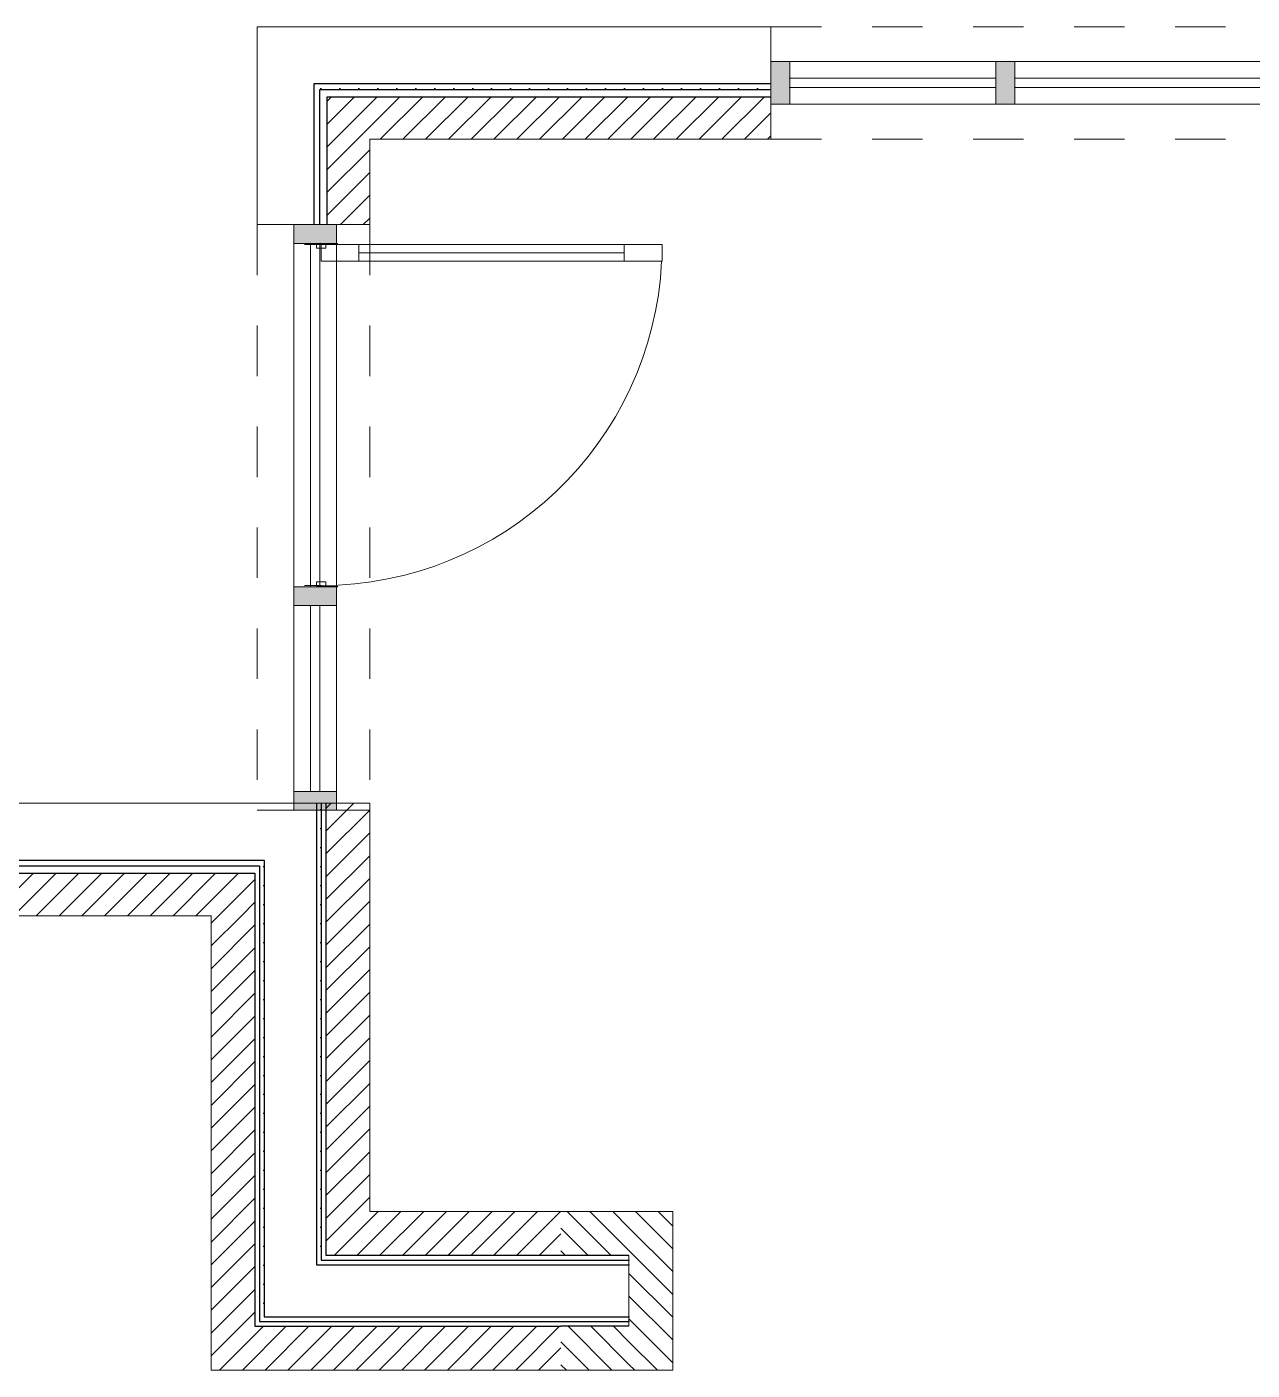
# Model space of a CAD drawing. Extents: x -485 to 726, y -1629 to -765.
# Drawn here: x -155.3 to -25.9, y -1628.6 to -1486.8 of the extents above; entities that cross this region are included whole.
import ezdxf

# ---------------------------------------------------------------- set-up
doc = ezdxf.new("R2010")
doc.units = 0
doc.header["$MEASUREMENT"] = 0
doc.linetypes.add('Dashed', pattern=[10.666667, 5.333333, -5.333333])
doc.linetypes.add('Wipeout_Contour', pattern=[39.370079, 0, -39.370079])
for name, color, linetype in [('A-WALL-EXTR', 7, 'Continuous'), ('ArchiCAD Doors', 7, 'Continuous'), ('ArchiCAD Windows', 7, 'Continuous')]:
    doc.layers.add(name, color=color, linetype=linetype)
for name, color, linetype, lineweight in [('A-WALL-EXTR_Pen_No__1', 7, 'Continuous', 13), ('A-WALL-EXTR_Pen_No__11', 7, 'Continuous', 5), ('A-WALL-EXTR_Pen_No__12', 7, 'Continuous', 13), ('ArchiCAD Doors_Pen_No__3', 7, 'Continuous', 18), ('ArchiCAD Doors_Pen_No__6', 7, 'Continuous', 9), ('ArchiCAD Windows_Pen_No__3', 7, 'Continuous', 18)]:
    doc.layers.add(name, color=color, linetype=linetype, lineweight=lineweight)
doc.layers.add('A-WALL-EXTR_Pen_No__2', color=7, linetype='Continuous', lineweight=25, true_color=0x747474)
doc.layers.add('ArchiCAD Doors_Pen_No__8', color=7, linetype='Continuous', lineweight=20, true_color=0x42bda7)
pattern_1 = [(45, (0, 0), (-1.2026383, 1.2026383), [])]
pattern_2 = [(45, (0, 0), (-1.0021986, 1.0021986), [0, -1.4173228])]

# ---------------------------------------------------------------- blocks, each defined once
blk = doc.blocks.new('Wall_4', base_point=(-135.86, -1580.64))
at = {"layer": 'A-WALL-EXTR_Pen_No__2', "linetype": 'Continuous'}
h = blk.add_hatch(dxfattribs=at)
h.set_pattern_fill('06___Ext__Sheathing_Bldg_84', color=256, style=0, pattern_type=2)
h.set_pattern_definition(pattern_2)
h.paths.add_polyline_path([(-124.24, -1568.76), (-124.74, -1568.76), (-124.74, -1572.75), (-124.24, -1572.4)], flags=0)
h = blk.add_hatch(dxfattribs=at)
h.set_pattern_fill('04___Brick_Face', color=256, style=0, pattern_type=2)
h.set_pattern_definition(pattern_1)
h.paths.add_polyline_path([(-119.11, -1568.76), (-123.74, -1568.76), (-123.74, -1572.04)], flags=0)
h = blk.add_hatch(dxfattribs=at)
h.set_pattern_fill('06___Ext__Sheathing_Bldg_84', color=256, style=0, pattern_type=2)
h.set_pattern_definition(pattern_2)
h.paths.add_polyline_path([(-130.74, -1574.76), (-194.46, -1574.76), (-194.46, -1575.39), (-130.74, -1575.39)], flags=0)
h = blk.add_hatch(dxfattribs=at)
h.set_pattern_fill('06___Ext__Sheathing_Bldg_84', color=256, style=0, pattern_type=2)
h.set_pattern_definition(pattern_2)
h.paths.add_polyline_path([(-130.24, -1574.76), (-130.74, -1574.76), (-130.74, -1575.39), (-130.24, -1575.39)], flags=0)
h = blk.add_hatch(dxfattribs=at)
h.set_pattern_fill('04___Brick_Face', color=256, style=0, pattern_type=2)
h.set_pattern_definition(pattern_1)
h.paths.add_polyline_path([(-194.46, -1580.64), (-135.86, -1580.64), (-135.86, -1576.14), (-194.46, -1576.14)], flags=0)
h = blk.add_hatch(dxfattribs=at)
h.set_pattern_fill('04___Brick_Face', color=256, style=0, pattern_type=2)
h.set_pattern_definition(pattern_1)
h.paths.add_polyline_path([(-131.24, -1576.14), (-135.86, -1576.14), (-135.86, -1580.64), (-131.24, -1577.36)], flags=0)
h = blk.add_hatch(dxfattribs=at)
h.set_pattern_fill('06___Ext__Sheathing_Bldg_84', color=256, style=0, pattern_type=2)
h.set_pattern_definition(pattern_2)
h.paths.add_polyline_path([(-130.24, -1575.39), (-130.74, -1575.39), (-130.74, -1576.14), (-130.24, -1576.14)], flags=0)
h = blk.add_hatch(dxfattribs=at)
h.set_pattern_fill('06___Ext__Sheathing_Bldg_84', color=256, style=0, pattern_type=2)
h.set_pattern_definition(pattern_2)
h.paths.add_polyline_path([(-130.24, -1576.14), (-130.74, -1576.14), (-130.74, -1577), (-130.24, -1576.65)], flags=0)
at = {"layer": 'A-WALL-EXTR_Pen_No__1', "linetype": 'Continuous'}
for p, q in [((-124.74, -1568.76), (-194.46, -1568.76)), ((-124.24, -1568.76), (-124.74, -1568.76)), ((-123.74, -1568.76), (-124.24, -1568.76)), ((-119.11, -1568.76), (-123.74, -1568.76)), ((-194.46, -1580.64), (-135.86, -1580.64))]:
    blk.add_line(p, q, dxfattribs=at)
at = {"layer": 'A-WALL-EXTR_Pen_No__2', "linetype": 'Continuous'}
for p, q in [((-124.74, -1568.76), (-124.74, -1572.75)), ((-124.24, -1568.76), (-124.24, -1572.4)), ((-123.74, -1568.76), (-123.74, -1572.04)), ((-194.46, -1574.76), (-130.24, -1574.76)), ((-130.24, -1574.76), (-130.24, -1575.39)), ((-194.46, -1575.39), (-130.74, -1575.39)), ((-194.46, -1576.14), (-131.24, -1576.14)), ((-131.24, -1576.14), (-131.24, -1577.36)), ((-130.74, -1575.39), (-130.74, -1576.14)), ((-130.74, -1576.14), (-130.74, -1577)), ((-130.24, -1575.39), (-130.24, -1576.14)), ((-130.24, -1576.14), (-130.24, -1576.65))]:
    blk.add_line(p, q, dxfattribs=at)
blk = doc.blocks.new('Wall_32', base_point=(-135.86, -1580.64))
at = {"layer": 'A-WALL-EXTR_Pen_No__2', "linetype": 'Continuous'}
h = blk.add_hatch(dxfattribs=at)
h.set_pattern_fill('04___Brick_Face', color=256, style=0, pattern_type=2)
h.set_pattern_definition(pattern_1)
h.paths.add_polyline_path([(-123.74, -1572.04), (-123.74, -1616.51), (-119.11, -1611.89), (-119.11, -1568.76)], flags=0)
h = blk.add_hatch(dxfattribs=at)
h.set_pattern_fill('06___Ext__Sheathing_Bldg_84', color=256, style=0, pattern_type=2)
h.set_pattern_definition(pattern_2)
h.paths.add_polyline_path([(-124.74, -1572.75), (-124.74, -1617.51), (-124.24, -1617.01), (-124.24, -1572.4)], flags=0)
h = blk.add_hatch(dxfattribs=at)
h.set_pattern_fill('04___Brick_Face', color=256, style=0, pattern_type=2)
h.set_pattern_definition(pattern_1)
h.paths.add_polyline_path([(-131.24, -1580.64), (-131.24, -1577.36), (-135.86, -1580.64)], flags=0)
h = blk.add_hatch(dxfattribs=at)
h.set_pattern_fill('06___Ext__Sheathing_Bldg_84', color=256, style=0, pattern_type=2)
h.set_pattern_definition(pattern_2)
h.paths.add_polyline_path([(-130.74, -1577), (-130.74, -1623.51), (-130.24, -1623.01), (-130.24, -1576.65)], flags=0)
h = blk.add_hatch(dxfattribs=at)
h.set_pattern_fill('04___Brick_Face', color=256, style=0, pattern_type=2)
h.set_pattern_definition(pattern_1)
h.paths.add_polyline_path([(-135.86, -1580.64), (-135.86, -1628.64), (-131.24, -1624.01), (-131.24, -1580.64)], flags=0)
at = {"layer": 'A-WALL-EXTR_Pen_No__1', "linetype": 'Continuous'}
for p, q in [((-119.11, -1611.89), (-119.11, -1568.76)), ((-135.86, -1580.64), (-135.86, -1628.64))]:
    blk.add_line(p, q, dxfattribs=at)
at = {"layer": 'A-WALL-EXTR_Pen_No__2', "linetype": 'Continuous'}
for p, q in [((-124.74, -1572.75), (-124.74, -1617.51)), ((-124.24, -1572.4), (-124.24, -1617.01)), ((-123.74, -1572.04), (-123.74, -1616.51)), ((-131.24, -1577.36), (-131.24, -1624.01)), ((-130.74, -1577), (-130.74, -1623.51)), ((-130.24, -1576.65), (-130.24, -1623.01))]:
    blk.add_line(p, q, dxfattribs=at)
blk = doc.blocks.new('Wrapped End 15_2')
at = {"layer": 'A-WALL-EXTR_Pen_No__2', "linetype": 'Continuous'}
h = blk.add_hatch(dxfattribs=at)
h.set_pattern_fill('04___Brick_Face', color=256, style=0, pattern_type=2)
h.set_pattern_definition(pattern_1)
h.paths.add_polyline_path([(0, -4.62), (16.75, -4.62), (16.75, 0), (0, 0)], flags=0)
h = blk.add_hatch(dxfattribs=at)
h.set_pattern_fill('04___Brick_Face', color=256, style=0, pattern_type=2)
h.set_pattern_definition(pattern_1)
h.paths.add_polyline_path([(0, -11.81), (4.63, -11.81), (4.63, -4.62), (0, -4.62)], flags=0)
h = blk.add_hatch(dxfattribs=at)
h.set_pattern_fill('04___Brick_Face', color=256, style=0, pattern_type=2)
h.set_pattern_definition(pattern_1)
h.paths.add_polyline_path([(12.12, -11.81), (16.75, -11.81), (16.75, -4.62), (12.12, -4.62)], flags=0)
at = {"layer": 'A-WALL-EXTR_Pen_No__1', "linetype": 'Continuous'}
for p, q in [((16.75, 0), (0, 0)), ((0, 0), (0, -4.62)), ((16.75, 0), (0, 0)), ((0, 0), (0, -4.62)), ((16.75, 0), (16.75, -4.62)), ((16.75, 0), (16.75, -4.62)), ((0, -4.62), (0, -11.81)), ((0, -4.62), (0, -11.81)), ((5.13, -4.62), (4.63, -4.62)), ((5.63, -4.62), (5.13, -4.62)), ((11.12, -4.62), (5.63, -4.62)), ((11.62, -4.62), (11.12, -4.62)), ((12.12, -4.62), (11.62, -4.62)), ((16.75, -4.62), (16.75, -11.81)), ((16.75, -4.62), (16.75, -11.81))]:
    blk.add_line(p, q, dxfattribs=at)
at = {"layer": 'A-WALL-EXTR_Pen_No__2', "linetype": 'Continuous'}
for p, q in [((4.63, -4.62), (4.63, -11.81)), ((4.63, -4.62), (4.63, -11.81)), ((12.12, -4.62), (12.12, -11.81)), ((12.12, -4.62), (12.12, -11.81))]:
    blk.add_line(p, q, dxfattribs=at)
for p in [(5.13, -4.62), (5.63, -4.62), (11.12, -4.62), (11.62, -4.62)]:
    blk.add_point(p, dxfattribs=at)
blk = doc.blocks.new('Wall_35', base_point=(-87.11, -1628.64))
at = {"layer": 'A-WALL-EXTR_Pen_No__2', "linetype": 'Continuous'}
h = blk.add_hatch(dxfattribs=at)
h.set_pattern_fill('04___Brick_Face', color=256, style=0, pattern_type=2)
h.set_pattern_definition(pattern_1)
h.paths.add_polyline_path([(-119.11, -1611.89), (-123.74, -1616.51), (-98.92, -1616.51), (-98.92, -1611.89)], flags=0)
h = blk.add_hatch(dxfattribs=at)
h.set_pattern_fill('06___Ext__Sheathing_Bldg_84', color=256, style=0, pattern_type=2)
h.set_pattern_definition(pattern_2)
h.paths.add_polyline_path([(-124.24, -1617.01), (-124.74, -1617.51), (-91.74, -1617.51), (-91.74, -1617.01)], flags=0)
h = blk.add_hatch(dxfattribs=at)
h.set_pattern_fill('06___Ext__Sheathing_Bldg_84', color=256, style=0, pattern_type=2)
h.set_pattern_definition(pattern_2)
h.paths.add_polyline_path([(-130.24, -1623.01), (-130.74, -1623.51), (-91.74, -1623.51), (-91.74, -1623.01)], flags=0)
h = blk.add_hatch(dxfattribs=at)
h.set_pattern_fill('04___Brick_Face', color=256, style=0, pattern_type=2)
h.set_pattern_definition(pattern_1)
h.paths.add_polyline_path([(-131.24, -1624.01), (-135.86, -1628.64), (-98.92, -1628.64), (-98.92, -1624.01)], flags=0)
at = {"layer": 'A-WALL-EXTR_Pen_No__1', "linetype": 'Continuous'}
for p, q in [((-98.92, -1611.89), (-119.11, -1611.89)), ((-135.86, -1628.64), (-98.92, -1628.64))]:
    blk.add_line(p, q, dxfattribs=at)
at = {"layer": 'A-WALL-EXTR_Pen_No__2', "linetype": 'Continuous'}
for p, q in [((-124.24, -1617.01), (-91.74, -1617.01)), ((-123.74, -1616.51), (-98.92, -1616.51)), ((-124.74, -1617.51), (-91.74, -1617.51)), ((-130.24, -1623.01), (-91.74, -1623.01)), ((-131.24, -1624.01), (-98.92, -1624.01)), ((-130.74, -1623.51), (-91.74, -1623.51))]:
    blk.add_line(p, q, dxfattribs=at)
at = {"layer": 'A-WALL-EXTR', "color": 178, "linetype": 'Continuous', "lineweight": 20, "true_color": 0x030000, "zscale": 39.37007874015748, "rotation": -90.00000000000001}
blk.add_blockref('Wrapped End 15_2', (-87.11, -1611.89), dxfattribs=at)
blk = doc.blocks.new('W Arch Opening 15_7')
at = {"layer": 'ArchiCAD Windows_Pen_No__3', "linetype": 'Dashed'}
for p, q in [((-71.875, 0), (71.875, 0)), ((-71.875, -11.875), (71.875, -11.875))]:
    blk.add_line(p, q, dxfattribs=at)
blk = doc.blocks.new('Wall_36', base_point=(-119.11, -1498.64))
at = {"layer": 'A-WALL-EXTR_Pen_No__2', "linetype": 'Continuous'}
h = blk.add_hatch(dxfattribs=at)
h.set_pattern_fill('06___Ext__Sheathing_Bldg_84', color=256, style=0, pattern_type=2)
h.set_pattern_definition(pattern_2)
h.paths.add_polyline_path([(-124.99, -1492.76), (-124.36, -1493.39), (-76.74, -1493.39), (-76.74, -1492.76)], flags=0)
h = blk.add_hatch(dxfattribs=at)
h.set_pattern_fill('06___Ext__Sheathing_Bldg_84', color=256, style=0, pattern_type=2)
h.set_pattern_definition(pattern_2)
h.paths.add_polyline_path([(115.26, -1492.76), (67.01, -1492.76), (67.01, -1493.39), (114.63, -1493.39)], flags=0)
h = blk.add_hatch(dxfattribs=at)
h.set_pattern_fill('04___Brick_Face', color=256, style=0, pattern_type=2)
h.set_pattern_definition(pattern_1)
h.paths.add_polyline_path([(-123.61, -1494.14), (-119.11, -1498.64), (-76.74, -1498.64), (-76.74, -1494.14)], flags=0)
h = blk.add_hatch(dxfattribs=at)
h.set_pattern_fill('04___Brick_Face', color=256, style=0, pattern_type=2)
h.set_pattern_definition(pattern_1)
h.paths.add_polyline_path([(67.01, -1494.14), (67.01, -1498.64), (109.38, -1498.64), (113.88, -1494.14)], flags=0)
at = {"layer": 'A-WALL-EXTR_Pen_No__1', "linetype": 'Continuous'}
for p, q in [((-76.74, -1486.76), (-130.99, -1486.76)), ((-76.74, -1492.76), (-76.74, -1486.76)), ((67.01, -1492.76), (67.01, -1486.76)), ((121.26, -1486.76), (67.01, -1486.76)), ((-76.74, -1493.39), (-76.74, -1492.76)), ((-76.74, -1494.14), (-76.74, -1493.39)), ((67.01, -1493.39), (67.01, -1492.76)), ((67.01, -1494.14), (67.01, -1493.39)), ((-76.74, -1498.64), (-76.74, -1494.14)), ((67.01, -1498.64), (67.01, -1494.14)), ((-119.11, -1498.64), (-76.74, -1498.64)), ((67.01, -1498.64), (109.38, -1498.64))]:
    blk.add_line(p, q, dxfattribs=at)
at = {"layer": 'A-WALL-EXTR_Pen_No__2', "linetype": 'Continuous'}
for p, q in [((-124.99, -1492.76), (-76.74, -1492.76)), ((-124.36, -1493.39), (-76.74, -1493.39)), ((67.01, -1492.76), (115.26, -1492.76)), ((67.01, -1493.39), (114.63, -1493.39)), ((-123.61, -1494.14), (-76.74, -1494.14)), ((67.01, -1494.14), (113.88, -1494.14))]:
    blk.add_line(p, q, dxfattribs=at)
at = {"layer": 'ArchiCAD Windows', "linetype": 'Continuous', "xscale": -1, "zscale": 39.37007874015748, "rotation": 180}
blk.add_blockref('W Arch Opening 15_7', (-4.86, -1498.64), dxfattribs=at)
blk = doc.blocks.new('Wall_37', base_point=(-4.86, -1490.42))
at = {"layer": 'A-WALL-EXTR_Pen_No__2', "linetype": 'Continuous'}
for points in [[(-76.75, -1490.42), (-76.75, -1494.92), (-74.75, -1494.92), (-74.75, -1490.42)], [(13.25, -1490.42), (13.25, -1494.92), (15.25, -1494.92), (15.25, -1490.42)]]:
    blk.add_hatch(color=256, dxfattribs=at).paths.add_polyline_path(points, flags=0)
at = {"layer": 'A-WALL-EXTR_Pen_No__1', "linetype": 'Continuous'}
for p, q in [((-76.75, -1490.42), (-76.75, -1494.92)), ((-23, -1490.42), (-23, -1494.92)), ((13.25, -1490.42), (13.25, -1494.92)), ((67.02, -1494.92), (67.02, -1490.42))]:
    blk.add_line(p, q, dxfattribs=at)
at = {"layer": 'A-WALL-EXTR_Pen_No__12', "linetype": 'Continuous'}
for p, q in [((-23, -1490.42), (13.25, -1490.42)), ((-23, -1494.92), (13.25, -1494.92))]:
    blk.add_line(p, q, dxfattribs=at)
at = {"color": 254, "linetype": 'Wipeout_Contour', "lineweight": 0, "ltscale": 5976.31744}
blk.add_wipeout([(-74.75, -1490.42), (-74.75, -1494.92), (-53, -1494.92), (-53, -1490.42)], dxfattribs=at).dxf.layer = 'A-WALL-EXTR'
at = {"color": 254, "linetype": 'Wipeout_Contour', "lineweight": 0, "ltscale": 5971.992412}
blk.add_wipeout([(15.25, -1490.42), (15.25, -1494.92), (41.25, -1494.92), (41.25, -1490.42)], dxfattribs=at).dxf.layer = 'A-WALL-EXTR'
at = {"layer": 'A-WALL-EXTR_Pen_No__2', "linetype": 'Continuous'}
for points in [[(-53, -1490.42), (-53, -1494.92), (-51, -1494.92), (-51, -1490.42)], [(41.25, -1490.42), (41.25, -1494.92), (43.25, -1494.92), (43.25, -1490.42)]]:
    blk.add_hatch(color=256, dxfattribs=at).paths.add_polyline_path(points, flags=0)
at = {"layer": 'A-WALL-EXTR_Pen_No__1', "linetype": 'Continuous'}
for p, q in [((-76.75, -1490.42), (-74.75, -1490.42)), ((-74.75, -1490.42), (-74.75, -1494.92)), ((-53, -1490.42), (-53, -1494.92)), ((13.25, -1490.42), (15.25, -1490.42)), ((15.25, -1490.42), (15.25, -1494.92)), ((41.25, -1490.42), (41.25, -1494.92)), ((-76.75, -1494.92), (-74.75, -1494.92)), ((13.25, -1494.92), (15.25, -1494.92))]:
    blk.add_line(p, q, dxfattribs=at)
at = {"layer": 'A-WALL-EXTR_Pen_No__11', "linetype": 'Continuous'}
for p, q in [((-74.75, -1490.42), (-53, -1490.42)), ((15.25, -1490.42), (41.25, -1490.42)), ((-74.75, -1494.92), (-53, -1494.92)), ((15.25, -1494.92), (41.25, -1494.92))]:
    blk.add_line(p, q, dxfattribs=at)
at = {"color": 254, "linetype": 'Wipeout_Contour', "lineweight": 0, "ltscale": 5972.856262}
blk.add_wipeout([(-51, -1490.42), (-51, -1494.92), (-25, -1494.92), (-25, -1490.42)], dxfattribs=at).dxf.layer = 'A-WALL-EXTR'
at = {"color": 254, "linetype": 'Wipeout_Contour', "lineweight": 0, "ltscale": 5974.779353}
blk.add_wipeout([(43.25, -1490.42), (43.25, -1494.92), (65, -1494.92), (65, -1490.42)], dxfattribs=at).dxf.layer = 'A-WALL-EXTR'
at = {"layer": 'A-WALL-EXTR_Pen_No__2', "linetype": 'Continuous'}
for points in [[(-25, -1490.42), (-25, -1494.92), (-23, -1494.92), (-23, -1490.42)], [(65, -1490.42), (65, -1494.92), (67.02, -1494.92), (67.02, -1490.42)]]:
    blk.add_hatch(color=256, dxfattribs=at).paths.add_polyline_path(points, flags=0)
at = {"layer": 'A-WALL-EXTR_Pen_No__1', "linetype": 'Continuous'}
for p, q in [((-53, -1490.42), (-51, -1490.42)), ((-51, -1490.42), (-51, -1494.92)), ((-25, -1490.42), (-25, -1494.92)), ((-25, -1490.42), (-23, -1490.42)), ((41.25, -1490.42), (43.25, -1490.42)), ((43.25, -1490.42), (43.25, -1494.92)), ((65, -1490.42), (65, -1494.92)), ((65, -1490.42), (67.02, -1490.42)), ((-53, -1494.92), (-51, -1494.92)), ((-25, -1494.92), (-23, -1494.92)), ((41.25, -1494.92), (43.25, -1494.92)), ((65, -1494.92), (67.02, -1494.92))]:
    blk.add_line(p, q, dxfattribs=at)
at = {"layer": 'A-WALL-EXTR_Pen_No__11', "linetype": 'Continuous'}
for p, q in [((-51, -1490.42), (-25, -1490.42)), ((43.25, -1490.42), (65, -1490.42)), ((-51, -1494.92), (-25, -1494.92)), ((43.25, -1494.92), (65, -1494.92))]:
    blk.add_line(p, q, dxfattribs=at)
blk = doc.blocks.new('Wall_38', base_point=(-4.86, -1492.17))
at = {"layer": 'A-WALL-EXTR_Pen_No__2', "linetype": 'Continuous'}
for points in [[(-76.75, -1492.17), (-76.75, -1493.17), (-74.75, -1493.17), (-74.75, -1492.17)], [(13.25, -1492.17), (13.25, -1493.17), (15.25, -1493.17), (15.25, -1492.17)]]:
    blk.add_hatch(color=256, dxfattribs=at).paths.add_polyline_path(points, flags=0)
at = {"layer": 'A-WALL-EXTR_Pen_No__1', "linetype": 'Continuous'}
for p, q in [((-76.75, -1492.17), (-76.75, -1493.17)), ((-23, -1492.17), (-23, -1493.17)), ((13.25, -1492.17), (13.25, -1493.17)), ((67.02, -1493.17), (67.02, -1492.17))]:
    blk.add_line(p, q, dxfattribs=at)
for p in [(-23, -1492.17), (13.25, -1492.17), (-23, -1493.17), (13.25, -1493.17)]:
    blk.add_point(p, dxfattribs=at)
at = {"layer": 'A-WALL-EXTR_Pen_No__12', "linetype": 'Continuous'}
for p, q in [((-23, -1492.17), (13.25, -1492.17)), ((-23, -1493.17), (13.25, -1493.17))]:
    blk.add_line(p, q, dxfattribs=at)
at = {"color": 254, "linetype": 'Wipeout_Contour', "lineweight": 0, "ltscale": 5976.317528}
blk.add_wipeout([(-74.75, -1492.17), (-74.75, -1493.17), (-53, -1493.17), (-53, -1492.17)], dxfattribs=at).dxf.layer = 'A-WALL-EXTR'
at = {"color": 254, "linetype": 'Wipeout_Contour', "lineweight": 0, "ltscale": 5971.992365}
blk.add_wipeout([(15.25, -1492.17), (15.25, -1493.17), (41.25, -1493.17), (41.25, -1492.17)], dxfattribs=at).dxf.layer = 'A-WALL-EXTR'
at = {"layer": 'A-WALL-EXTR_Pen_No__2', "linetype": 'Continuous'}
for points in [[(-53, -1492.17), (-53, -1493.17), (-51, -1493.17), (-51, -1492.17)], [(41.25, -1492.17), (41.25, -1493.17), (43.25, -1493.17), (43.25, -1492.17)]]:
    blk.add_hatch(color=256, dxfattribs=at).paths.add_polyline_path(points, flags=0)
at = {"layer": 'A-WALL-EXTR_Pen_No__1', "linetype": 'Continuous'}
for p, q in [((-74.75, -1492.17), (-74.75, -1493.17)), ((-53, -1492.17), (-53, -1493.17)), ((15.25, -1492.17), (15.25, -1493.17)), ((41.25, -1492.17), (41.25, -1493.17))]:
    blk.add_line(p, q, dxfattribs=at)
for p in [(-74.75, -1492.17), (-53, -1492.17), (15.25, -1492.17), (41.25, -1492.17), (-74.75, -1493.17), (-53, -1493.17), (15.25, -1493.17), (41.25, -1493.17)]:
    blk.add_point(p, dxfattribs=at)
at = {"layer": 'A-WALL-EXTR_Pen_No__11', "linetype": 'Continuous'}
for p, q in [((-74.75, -1492.17), (-53, -1492.17)), ((15.25, -1492.17), (41.25, -1492.17)), ((-74.75, -1493.17), (-53, -1493.17)), ((15.25, -1493.17), (41.25, -1493.17))]:
    blk.add_line(p, q, dxfattribs=at)
at = {"color": 254, "linetype": 'Wipeout_Contour', "lineweight": 0, "ltscale": 5972.856316}
blk.add_wipeout([(-51, -1492.17), (-51, -1493.17), (-25, -1493.17), (-25, -1492.17)], dxfattribs=at).dxf.layer = 'A-WALL-EXTR'
at = {"color": 254, "linetype": 'Wipeout_Contour', "lineweight": 0, "ltscale": 5974.77926}
blk.add_wipeout([(43.25, -1492.17), (43.25, -1493.17), (65, -1493.17), (65, -1492.17)], dxfattribs=at).dxf.layer = 'A-WALL-EXTR'
at = {"layer": 'A-WALL-EXTR_Pen_No__2', "linetype": 'Continuous'}
for points in [[(-25, -1492.17), (-25, -1493.17), (-23, -1493.17), (-23, -1492.17)], [(65, -1492.17), (65, -1493.17), (67.02, -1493.17), (67.02, -1492.17)]]:
    blk.add_hatch(color=256, dxfattribs=at).paths.add_polyline_path(points, flags=0)
at = {"layer": 'A-WALL-EXTR_Pen_No__1', "linetype": 'Continuous'}
for p, q in [((-51, -1492.17), (-51, -1493.17)), ((-25, -1492.17), (-25, -1493.17)), ((43.25, -1492.17), (43.25, -1493.17)), ((65, -1492.17), (65, -1493.17))]:
    blk.add_line(p, q, dxfattribs=at)
for p in [(-51, -1492.17), (-25, -1492.17), (43.25, -1492.17), (65, -1492.17), (-51, -1493.17), (-25, -1493.17), (43.25, -1493.17), (65, -1493.17)]:
    blk.add_point(p, dxfattribs=at)
at = {"layer": 'A-WALL-EXTR_Pen_No__11', "linetype": 'Continuous'}
for p, q in [((-51, -1492.17), (-25, -1492.17)), ((43.25, -1492.17), (65, -1492.17)), ((-51, -1493.17), (-25, -1493.17)), ((43.25, -1493.17), (65, -1493.17))]:
    blk.add_line(p, q, dxfattribs=at)
blk = doc.blocks.new('W Arch Opening 15_8')
at = {"layer": 'ArchiCAD Windows_Pen_No__3', "linetype": 'Dashed'}
for p, q in [((-30.94, 0), (30.94, 0)), ((-30.94, -11.88), (30.94, -11.88))]:
    blk.add_line(p, q, dxfattribs=at)
blk = doc.blocks.new('Wall_39', base_point=(-119.11, -1569.51))
at = {"layer": 'A-WALL-EXTR_Pen_No__2', "linetype": 'Continuous'}
h = blk.add_hatch(dxfattribs=at)
h.set_pattern_fill('06___Ext__Sheathing_Bldg_84', color=256, style=0, pattern_type=2)
h.set_pattern_definition(pattern_2)
h.paths.add_polyline_path([(-124.36, -1493.39), (-124.99, -1492.76), (-124.99, -1507.64), (-124.36, -1507.64)], flags=0)
h = blk.add_hatch(dxfattribs=at)
h.set_pattern_fill('04___Brick_Face', color=256, style=0, pattern_type=2)
h.set_pattern_definition(pattern_1)
h.paths.add_polyline_path([(-123.61, -1507.64), (-119.11, -1507.64), (-119.11, -1498.64), (-123.61, -1494.14)], flags=0)
at = {"layer": 'A-WALL-EXTR_Pen_No__1', "linetype": 'Continuous'}
for p, q in [((-130.99, -1486.76), (-130.99, -1507.64)), ((-119.11, -1507.64), (-119.11, -1498.64)), ((-124.99, -1507.64), (-130.99, -1507.64)), ((-124.36, -1507.64), (-124.99, -1507.64)), ((-123.61, -1507.64), (-124.36, -1507.64)), ((-119.11, -1507.64), (-123.61, -1507.64)), ((-124.99, -1569.51), (-130.99, -1569.51)), ((-124.36, -1569.51), (-124.99, -1569.51)), ((-123.61, -1569.51), (-124.36, -1569.51)), ((-119.11, -1569.51), (-123.61, -1569.51))]:
    blk.add_line(p, q, dxfattribs=at)
at = {"layer": 'A-WALL-EXTR_Pen_No__2', "linetype": 'Continuous'}
for p, q in [((-124.99, -1507.64), (-124.99, -1492.76)), ((-124.36, -1507.64), (-124.36, -1493.39)), ((-123.61, -1507.64), (-123.61, -1494.14))]:
    blk.add_line(p, q, dxfattribs=at)
at = {"layer": 'ArchiCAD Windows', "linetype": 'Continuous', "zscale": 39.37007874015748, "rotation": -90.00000000000001}
blk.add_blockref('W Arch Opening 15_8', (-119.11, -1538.58), dxfattribs=at)
blk = doc.blocks.new('Wall_41', base_point=(-127.11, -1559.76))
at = {"layer": 'A-WALL-EXTR_Pen_No__2', "linetype": 'Continuous'}
for points in [[(-122.61, -1507.64), (-127.11, -1507.64), (-127.11, -1509.64), (-122.61, -1509.64)], [(-122.61, -1545.89), (-127.11, -1545.89), (-127.11, -1547.89), (-122.61, -1547.89)]]:
    blk.add_hatch(color=256, dxfattribs=at).paths.add_polyline_path(points, flags=0)
at = {"layer": 'A-WALL-EXTR_Pen_No__1', "linetype": 'Continuous'}
for p, q in [((-122.61, -1507.64), (-127.11, -1507.64)), ((-127.11, -1507.64), (-127.11, -1509.64)), ((-122.61, -1507.64), (-122.61, -1509.64)), ((-122.61, -1509.64), (-127.11, -1509.64)), ((-122.61, -1545.89), (-127.11, -1545.89)), ((-127.11, -1569.51), (-122.61, -1569.51))]:
    blk.add_line(p, q, dxfattribs=at)
at = {"layer": 'A-WALL-EXTR_Pen_No__12', "linetype": 'Continuous'}
for p, q in [((-127.11, -1509.64), (-127.11, -1545.89)), ((-122.61, -1509.64), (-122.61, -1545.89))]:
    blk.add_line(p, q, dxfattribs=at)
at = {"color": 254, "linetype": 'Wipeout_Contour', "lineweight": 0, "ltscale": 6250.79432}
blk.add_wipeout([(-122.61, -1547.89), (-127.11, -1547.89), (-127.11, -1567.51), (-122.61, -1567.51)], dxfattribs=at).dxf.layer = 'A-WALL-EXTR'
at = {"layer": 'A-WALL-EXTR_Pen_No__2', "linetype": 'Continuous'}
blk.add_hatch(color=256, dxfattribs=at).paths.add_polyline_path([(-122.61, -1567.51), (-127.11, -1567.51), (-127.11, -1569.51), (-122.61, -1569.51)], flags=0)
at = {"layer": 'A-WALL-EXTR_Pen_No__1', "linetype": 'Continuous'}
for p, q in [((-127.11, -1545.89), (-127.11, -1547.89)), ((-122.61, -1545.89), (-122.61, -1547.89)), ((-122.61, -1547.89), (-127.11, -1547.89)), ((-122.61, -1567.51), (-127.11, -1567.51)), ((-127.11, -1567.51), (-127.11, -1569.51)), ((-122.61, -1567.51), (-122.61, -1569.51))]:
    blk.add_line(p, q, dxfattribs=at)
at = {"layer": 'A-WALL-EXTR_Pen_No__11', "linetype": 'Continuous'}
for p, q in [((-127.11, -1547.89), (-127.11, -1567.51)), ((-122.61, -1547.89), (-122.61, -1567.51))]:
    blk.add_line(p, q, dxfattribs=at)
blk = doc.blocks.new('Wall_42', base_point=(-125.36, -1559.76))
at = {"layer": 'A-WALL-EXTR_Pen_No__2', "linetype": 'Continuous'}
for points in [[(-124.36, -1507.64), (-125.36, -1507.64), (-125.36, -1509.64), (-124.36, -1509.64)], [(-124.36, -1545.89), (-125.36, -1545.89), (-125.36, -1547.89), (-124.36, -1547.89)]]:
    blk.add_hatch(color=256, dxfattribs=at).paths.add_polyline_path(points, flags=0)
at = {"layer": 'A-WALL-EXTR_Pen_No__1', "linetype": 'Continuous'}
for p, q in [((-124.36, -1507.64), (-125.36, -1507.64)), ((-124.36, -1509.64), (-125.36, -1509.64)), ((-124.36, -1545.89), (-125.36, -1545.89)), ((-125.36, -1569.51), (-124.36, -1569.51))]:
    blk.add_line(p, q, dxfattribs=at)
for p in [(-125.36, -1509.64), (-124.36, -1509.64), (-125.36, -1545.89), (-124.36, -1545.89)]:
    blk.add_point(p, dxfattribs=at)
at = {"layer": 'A-WALL-EXTR_Pen_No__12', "linetype": 'Continuous'}
for p, q in [((-125.36, -1509.64), (-125.36, -1545.89)), ((-124.36, -1509.64), (-124.36, -1545.89))]:
    blk.add_line(p, q, dxfattribs=at)
at = {"color": 254, "linetype": 'Wipeout_Contour', "lineweight": 0, "ltscale": 6250.788379}
blk.add_wipeout([(-124.36, -1547.89), (-125.36, -1547.89), (-125.36, -1567.51), (-124.36, -1567.51)], dxfattribs=at).dxf.layer = 'A-WALL-EXTR'
at = {"layer": 'A-WALL-EXTR_Pen_No__2', "linetype": 'Continuous'}
blk.add_hatch(color=256, dxfattribs=at).paths.add_polyline_path([(-124.36, -1567.51), (-125.36, -1567.51), (-125.36, -1569.51), (-124.36, -1569.51)], flags=0)
at = {"layer": 'A-WALL-EXTR_Pen_No__1', "linetype": 'Continuous'}
for p, q in [((-124.36, -1547.89), (-125.36, -1547.89)), ((-124.36, -1567.51), (-125.36, -1567.51))]:
    blk.add_line(p, q, dxfattribs=at)
for p in [(-125.36, -1547.89), (-124.36, -1547.89), (-125.36, -1567.51), (-124.36, -1567.51)]:
    blk.add_point(p, dxfattribs=at)
at = {"layer": 'A-WALL-EXTR_Pen_No__11', "linetype": 'Continuous'}
for p, q in [((-125.36, -1547.89), (-125.36, -1567.51)), ((-124.36, -1547.89), (-124.36, -1567.51))]:
    blk.add_line(p, q, dxfattribs=at)
blk = doc.blocks.new('D1 Metal 15_4')
at = {"layer": 'ArchiCAD Doors_Pen_No__3', "linetype": 'Continuous'}
for p, q in [((18, 36), (16.25, 36)), ((16.25, 36), (16.25, 32)), ((18, 32), (18, 36)), ((16.25, 32), (18, 32)), ((16.25, 32), (16.25, 4)), ((18, 32), (18, 4)), ((16.25, 0), (16.25, 4)), ((16.25, 4), (18, 4)), ((18, 4), (18, 0)), ((-17.625, 0.5), (-18.125, 0.5)), ((-18.125, 0.5), (-18.125, 0)), ((-18, 0), (-18.125, 0)), ((-18.125, 0), (-18.125, -0.5)), ((-18.125, 0), (-18, 0)), ((-18, 0), (-18, -1.75)), ((-18, -1.75), (-18, 0)), ((-17.625, -0.5), (-17.625, 0.5)), ((18, 0), (16.25, 0)), ((18.125, 0.5), (17.625, 0.5)), ((17.625, 0.5), (17.625, -0.5)), ((18, 0), (18, -1.75)), ((18, -1.75), (18, 0)), ((18, 0), (18.125, 0)), ((18.125, 0), (18, 0)), ((18.125, 0), (18.125, 0.5)), ((18.125, -0.5), (18.125, 0)), ((-18.125, -0.5), (-17.625, -0.5)), ((17.625, -0.5), (18.125, -0.5))]:
    blk.add_line(p, q, dxfattribs=at)
at = {"layer": 'ArchiCAD Doors_Pen_No__6', "linetype": 'Continuous'}
blk.add_arc((18, 0), 36, 92.78631, 180, dxfattribs=at)
at = {"layer": 'ArchiCAD Doors_Pen_No__8', "linetype": 'Continuous'}
blk.add_line((17.125, 32), (17.125, 4), dxfattribs=at)
blk = doc.blocks.new('Wall_43', base_point=(-124.24, -1545.89))
at = {"layer": 'A-WALL-EXTR_Pen_No__2', "linetype": 'Continuous', "lineweight": 0, "true_color": 0xdbdbdb}
blk.add_hatch(color=254, dxfattribs=at).paths.add_polyline_path([(-124.24, -1545.88), (-124.24, -1545.89), (-122.49, -1545.89), (-122.49, -1545.88)], flags=0)
at = {"layer": 'A-WALL-EXTR_Pen_No__1', "linetype": 'Continuous'}
for p, q in [((-124.24, -1509.63), (-122.49, -1509.63)), ((-124.24, -1545.88), (-122.49, -1545.88)), ((-124.24, -1545.88), (-124.24, -1545.89)), ((-124.24, -1545.89), (-122.49, -1545.89))]:
    blk.add_line(p, q, dxfattribs=at)
at = {"layer": 'ArchiCAD Doors', "color": 5, "linetype": 'Continuous', "lineweight": 35, "xscale": -1, "zscale": 39.37007874015748, "rotation": -90.00000000000001}
blk.add_blockref('D1 Metal 15_4', (-124.24, -1527.76), dxfattribs=at)

msp = doc.modelspace()

# ---------------------------------------------------------------- block references
at = {"layer": 'A-WALL-EXTR'}
for name, p in [('Wall_36', (-119.11, -1498.64)), ('Wall_39', (-119.11, -1569.51)), ('Wall_4', (-135.86, -1580.64)), ('Wall_32', (-135.86, -1580.64)), ('Wall_35', (-87.11, -1628.64))]:
    msp.add_blockref(name, p, dxfattribs=at)

# ---------------------------------------------------------------- next in the draw order: block references
for name, p in [('Wall_37', (-4.86, -1490.42)), ('Wall_41', (-127.11, -1559.76))]:
    msp.add_blockref(name, p, dxfattribs=at)

# ---------------------------------------------------------------- next in the draw order: block references
for name, p in [('Wall_38', (-4.86, -1492.17)), ('Wall_42', (-125.36, -1559.76))]:
    msp.add_blockref(name, p, dxfattribs=at)

# ---------------------------------------------------------------- next in the draw order: block references
msp.add_blockref('Wall_43', (-124.24, -1545.89), dxfattribs=at)

doc.saveas('drawing.dxf')
